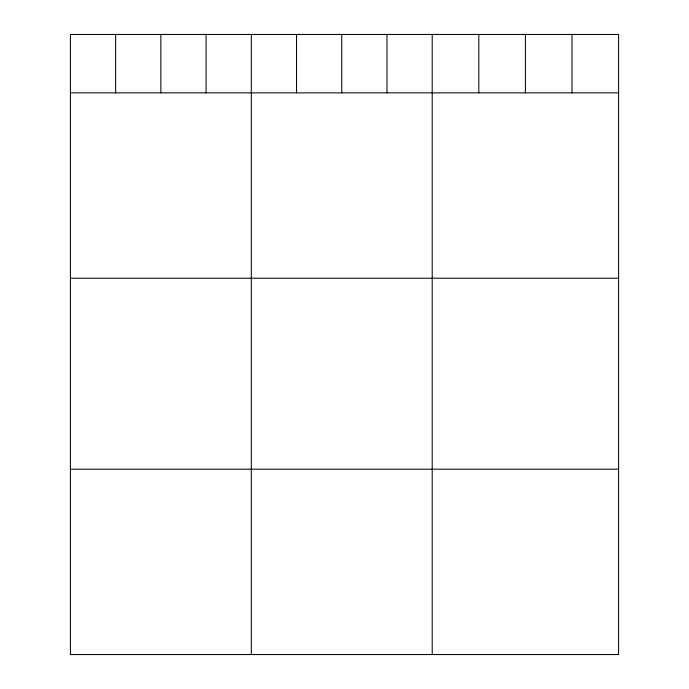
<?xml version="1.0" encoding="UTF-8"?>
<svg xmlns="http://www.w3.org/2000/svg" width="689" height="689" viewBox="0 0 689 689"><rect width="100%" height="100%" fill="white"/><g stroke="black" fill="none" stroke-linecap="round" stroke-linejoin="round"><path stroke-width="1.03" d="M70.407 92.851L618.593 92.851M70.407 278.21L618.593 278.21M70.407 469.192L618.593 469.192M571.999 34.45L571.999 92.851M525.397 34.45L525.397 92.851M478.803 34.45L478.803 92.851M432.21 34.45L432.21 654.55M386.985 34.45L386.985 92.851M341.761 34.45L341.761 92.851M296.537 34.45L296.537 92.851M251.313 34.45L251.313 654.55M206.08 34.45L206.08 92.851M160.856 34.45L160.856 92.851M115.631 34.45L115.631 92.851M618.593 34.45L70.407 34.45L70.407 654.55L618.593 654.55L618.593 34.45"/></g></svg>
